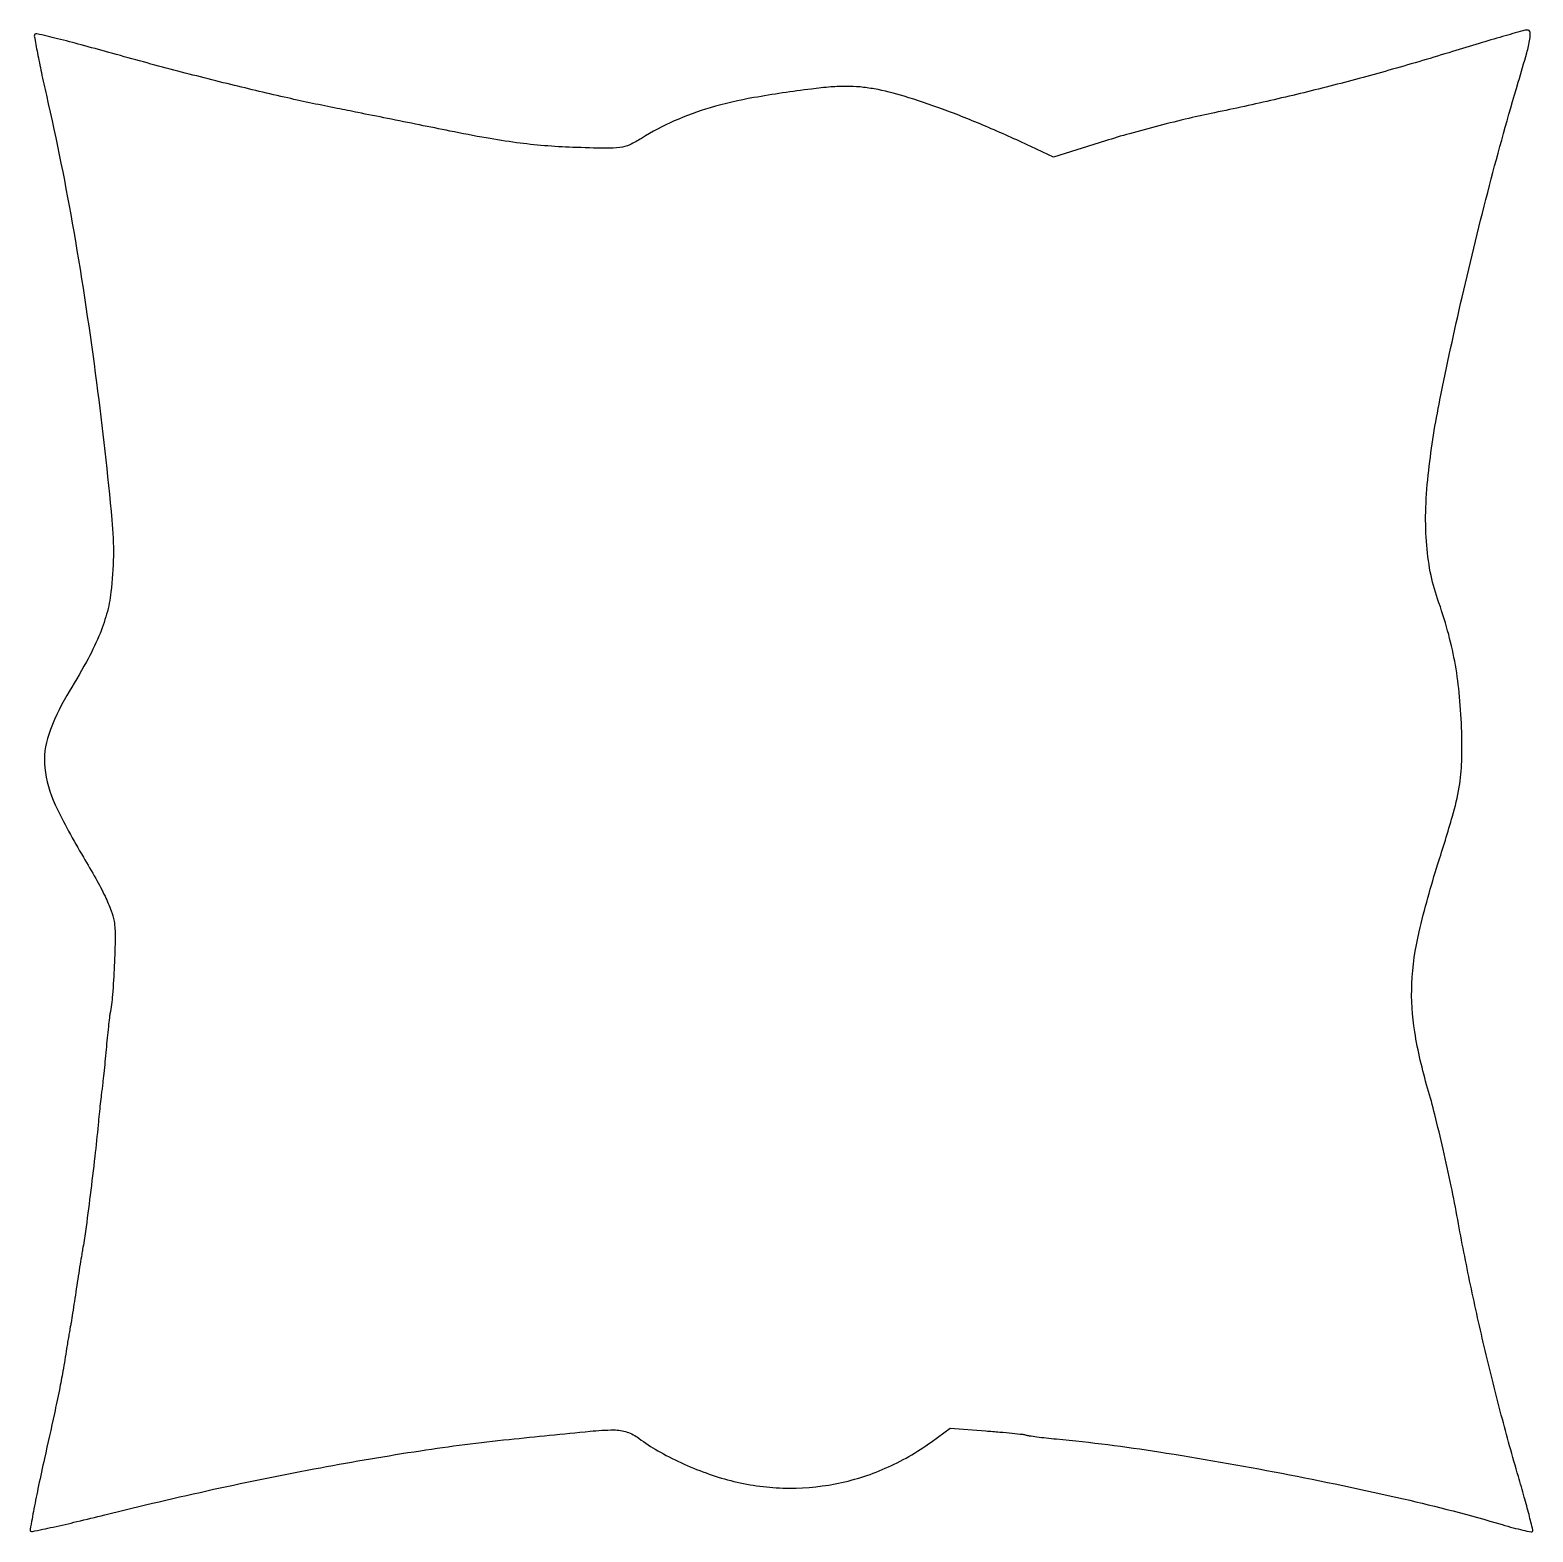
# Model space of a CAD drawing. Extents: x 0 to 381, y 0 to 380.
import ezdxf

# ---------------------------------------------------------------- set-up
doc = ezdxf.new("R2010")
doc.units = 0

msp = doc.modelspace()

# ---------------------------------------------------------------- linework, layer by layer
msp.add_lwpolyline([(360.183255, 374.479653, -0.005837), (345.046955, 369.997841, -0.006142), (330.064495, 365.949328, -0.006188), (315.095587, 362.298031, -0.006138), (300, 359.007831, 0.007705), (293.495048, 357.568651, 0.004781), (285.903034, 355.688944, 0.004796), (278.443492, 353.689655, 0.00863), (272.372029, 351.886351), (259.244059, 347.739299), (253.481526, 350.465414, 0.010122), (242.067492, 355.584983, 0.012266), (231.158288, 359.90258, 0.013402), (221.463062, 363.175058, 0.029793), (213.89417, 365.020522, 0.021125), (210.302503, 365.516936, 0.024053), (206.834396, 365.680061, 0.020552), (202.943297, 365.515784, 0.010026), (198, 365.003103, 0.01267), (183.430357, 362.819989, 0.027232), (172.373422, 360.248307, 0.033712), (163.30458, 356.934109, 0.036348), (154.99923, 352.499514, -0.034537), (152.033365, 350.902089, -0.07419), (149.541144, 350.193807, -0.03748), (146.046059, 350.005366, -0.003665), (137.593625, 350.245403, -0.0117), (130.423581, 350.669792, -0.012321), (123.404307, 351.424864, -0.010904), (115.725582, 352.613733, -0.006218), (106.5, 354.367426, 0.000273), (98.838916, 355.918317, 0.000228), (90.703125, 357.556828, 0.00023), (83.260678, 359.048613, 0.000629), (78, 360.093677, -0.00693), (65.511019, 362.738682, -0.004464), (51.108198, 366.133642, -0.00423), (35.732914, 370.041209, -0.004102), (20.266916, 374.247407, 0.003121), (13.239843, 376.173337, 0.005057), (7.239405, 377.712841, 0.001175), (1.995908, 378.988697, 0.261137), (1.521848, 378.855181, 0.245978), (1.374639, 378.384334, 0.001704), (2.164605, 374.110373, 0.006017), (3.155111, 369.178794, 0.00375), (4.428914, 363.421599, -0.013665), (11.345229, 328.933645, -0.010326), (17.115732, 290.736638, -0.008956), (21.00222, 255.985702, -0.053133), (20.770309, 237.730865, -0.038169), (19.674789, 232.189221, -0.032987), (17.710992, 226.591833, -0.025199), (14.533321, 220.076243, -0.010272), (9.593117, 211.541098, 0.053802), (5.005771, 201.739367, 0.108524), (4.039999, 193.306632, 0.085608), (6.656067, 183.962202, 0.024725), (13.779537, 170.709722, -0.008461), (16.916671, 165.302697, -0.015508), (19.258939, 160.779311, -0.018496), (20.85385, 157.107683, -0.056048), (21.555355, 154.479431, -0.040843), (21.820867, 150.534867, -0.007507), (21.605839, 143.233993, -0.008264), (21.155139, 135.852804, -0.027727), (20.51321, 131.053037, 0.018359), (20.363428, 130.073124, 0.0019), (20.104456, 127.75308, 0.002362), (19.819401, 124.985598, 0.001887), (19.537496, 122, -0.001594), (19.250871, 118.945294, -0.001719), (18.951672, 115.96875, -0.001621), (18.677899, 113.416583, -0.008259), (18.497565, 112, 0.007092), (18.31977, 110.628911, 0.001657), (18.061913, 108.325, 0.001708), (17.783037, 105.671875, 0.001676), (17.520459, 103, -0.004766), (16.68481, 95.004785, -0.002603), (15.515395, 85.214126, -0.002133), (14.323864, 75.981788, -0.014362), (13.582236, 71.425006, 0.007091), (13.373553, 70.250742, 0.000902), (12.964691, 67.71547, 0.001057), (12.491152, 64.704138, 0.000879), (12, 61.5, -0.000745), (11.513082, 58.317767, -0.000938), (11.052378, 55.373162, -0.000745), (10.65754, 52.903978, -0.007493), (10.475871, 51.87672, 0.004612), (10.316221, 51.003339, 0.00119), (10.075038, 49.591493, 0.001211), (9.807704, 47.979987, 0.001233), (9.549781, 46.37672, -0.003908), (8.603547, 40.689126, -0.006608), (7.710638, 35.941143, -0.004165), (6.445438, 29.929639, -0.000724), (3.944969, 18.599702, 0.002873), (2.453985, 11.703154, 0.00465), (1.274267, 5.819063, 0.001028), (0.302338, 0.668578, 0.24733), (0.438935, 0.227731, 0.254312), (0.879084, 0.097663, 0.000992), (6.146121, 1.235264, 0.004605), (12.157473, 2.604227, 0.002839), (19.205304, 4.319977, -0.007209), (46.750513, 10.77123, -0.007802), (73.754996, 16.24637, -0.008277), (99.0749, 20.537443, -0.012107), (121.5, 23.403403, -0.001018), (142.000736, 25.478227, -0.022665), (147.972305, 25.798041, -0.082439), (151.347575, 25.266063, -0.082882), (154.362999, 23.672293, 0.033628), (159.095577, 20.541992, 0.021367), (164.975621, 17.522396, 0.020801), (171.34268, 14.904509, 0.024531), (177.567782, 12.982664, 0.054716), (190.774329, 11.107202, 0.05549), (204.008868, 12.156546, 0.055458), (216.695412, 16.091979, 0.054535), (228.284283, 22.735905), (233.068565, 26.220669), (242.096432, 25.555101, -0.002952), (245.641178, 25.272718, -0.004068), (248.821294, 24.974394, -0.002609), (251.487113, 24.688355, -0.048781), (252.31215, 24.512856, 0.040946), (253.086257, 24.335494, 0.003678), (255.060444, 24.065282, 0.004765), (257.423935, 23.782354, 0.003703), (260, 23.518152, -0.015135), (285.922639, 20.25915, -0.008644), (317.012836, 14.8384, -0.008648), (347.803203, 8.365598, -0.015564), (372.766188, 1.841684, 0.006297), (375.581031, 1.05004, 0.009915), (378.018547, 0.449058, 0.004372), (380.083346, 0.002134, 0.252631), (380.442979, 0.109645, 0.263559), (380.547569, 0.487556, 0.001374), (379.565839, 4.362285, 0.005491), (378.374025, 8.808857, 0.003394), (376.880379, 14.010124, -0.007272), (372.558093, 29.513655, -0.006349), (368.479101, 45.852504, -0.00627), (364.762876, 62.517072, -0.006585), (361.529576, 79, 0.006417), (359.871063, 87.469936, 0.004732), (357.825971, 96.805248, 0.004783), (355.724342, 105.595032, 0.01066), (353.919441, 112.230631, -0.030874), (350.653648, 126.488387, -0.052326), (349.933647, 138.701449, -0.046443), (351.75482, 151.767461, -0.019257), (356.512672, 168.970952, 0.006438), (360.195185, 181.070084, 0.027723), (361.888996, 188.398325, 0.035969), (362.542358, 194.922902, 0.016377), (362.500738, 203.5, 0.015621), (361.891702, 212.332687, 0.021065), (360.75641, 220.262108, 0.021503), (358.980797, 227.937782, 0.017421), (356.441136, 236, -0.038409), (354.596337, 242.845792, -0.029248), (353.604896, 250.551007, -0.026475), (353.46333, 259.103015, -0.01982), (354.179072, 268.5, -0.020894), (357.016037, 286.370534, -0.006904), (362.635442, 312.34904, -0.00694), (369.574831, 340.618191, -0.008571), (376.855955, 366.75, 0.003241), (379.000841, 374.142231, 0.025909), (379.78933, 377.601407, 0.075826), (379.825932, 379.348776, 0.3915), (379.146889, 379.913867, 0.05531), (377.97669, 379.721707, 0.001454), (372.89698, 378.282037, 0.003042), (366.938026, 376.535137, 0.002074)], format="xyb", close=True)

doc.saveas('drawing.dxf')
